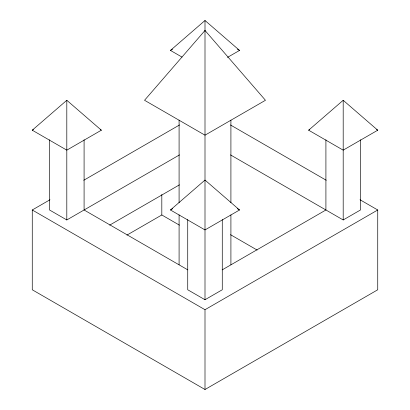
<?xml version="1.0" encoding="UTF-8"?>
<svg xmlns="http://www.w3.org/2000/svg" width="410" height="410" viewBox="0 0 410 410"><rect width="100%" height="100%" fill="white"/><g stroke="black" fill="none" stroke-linecap="round" stroke-linejoin="round"><path stroke-width="0.61" d="M32.262 130.201L66.809 100.281L101.357 130.201L66.809 150.147L32.262 130.201L33.359 129.57M182.03 57.103L170.452 50.42L205 20.5L239.548 50.42L227.483 57.385M170.452 209.987L205 180.067L239.548 209.987L205 229.933L170.452 209.987L172.646 208.721M308.643 130.201L343.19 100.281L377.738 130.201L343.19 150.147L308.643 130.201L309.74 129.57M170.452 50.42L172.646 49.154M360.021 199.757L377.738 209.987L377.738 289.773L205 389.5L32.262 289.773L32.262 209.987L49.979 199.757M83.753 180.262L179.534 124.963M49.538 139.774L49.538 209.987L66.809 219.96L179.488 154.908M109.665 225.136L179.421 184.864M126.936 235.109L161.817 214.973L179.457 225.162M222.194 269.872L325.914 209.987L325.914 139.774M187.729 219.56L187.729 289.767L205 299.741L222.271 289.767L222.271 219.56M230.512 154.908L343.19 219.96L360.462 209.987L360.462 139.774M32.262 209.987L205 309.714L377.738 209.987M237.354 49.154L239.548 50.42M376.641 129.57L377.738 130.201M230.466 124.963L326.247 180.262M100.26 129.57L101.357 130.201M237.354 208.721L239.548 209.987M230.512 234.689L257.137 250.064M187.806 269.872L84.086 209.987L84.086 139.774M343.19 100.281L343.19 219.96M230.912 120.13L230.912 202.709M230.912 214.871L230.912 264.804M205 20.5L205 299.741M205 309.714L205 389.5M179.088 120.13L179.088 202.709M179.088 214.871L179.088 264.804M161.817 194.514L161.817 214.973M66.809 100.281L66.809 219.96M205 30.473L144.54 100.281L205 135.187L265.46 100.281L205 30.473"/></g></svg>
